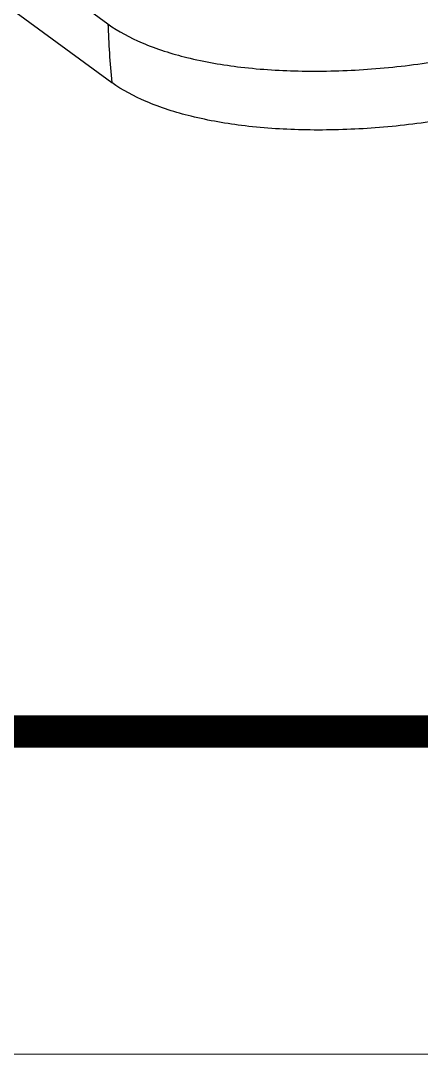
# Model space of a CAD drawing. Header units: millimetres. Extents: x 4911 to 5491, y 411 to 814.
# Drawn here: x 5068.51 to 5080.91, y 410.98 to 442.98 of the extents above; entities that cross this region are included whole.
import ezdxf

# ---------------------------------------------------------------- set-up
doc = ezdxf.new("R2010")
doc.units = ezdxf.units.MM
doc.layers.add('from', color=7, linetype='Continuous', lineweight=13)

# ---------------------------------------------------------------- blocks, each defined once
blk = doc.blocks.new('*u43')
at = {"color": 7, "linetype": 'Continuous'}
for p, q in [((-95.67546968280112, 77.27381066089993), (-20.09013743100058, 21.84267270309988)), ((-27.32125510720107, 29.61248203259993), (-20.26150181860066, 24.43598085249994))]:
    blk.add_line(p, q, dxfattribs=at)
blk.add_arc((17.29739547559984, 25.61557241869991), 37.5774161019, 181.7990720549994, 185.7623991648038, dxfattribs=at)
for points, start_tangent, end_tangent in [([(-20.26150181860066, 24.43598085249994), (-18.75135961370052, 23.59897145539992), (-16.76808059900031, 22.94885121109996), (-14.38115378040038, 22.52432665939989), (-11.67949178350045, 22.34934763799993), (-8.789638506000301, 22.4300930451999), (-5.821661883800516, 22.76339941259994), (-2.889538280600391, 23.33645331389994), (-0.1034752644009131, 24.12284290189996)], (0.8063953581550077, -0.5913768057220846), (0.9494386659955932, 0.3139525752601903)), ([(-0.06182362120034668, 21.48663676719991), (-2.791346783400513, 20.71699220919993), (-5.683786729200619, 20.15334974859991), (-8.625462831500045, 19.82498103829994), (-11.50257693110052, 19.74667228779992), (-14.19943456730107, 19.92331056939997), (-16.58836619910107, 20.34986883689999), (-18.57555881760072, 21.00260631619994), (-20.09013743100058, 21.84267270309988)], (-0.9494278352057345, -0.3139853272631574), (-0.8063953581552123, 0.5913768057218024))]:
    blk.add_spline(points, degree=3, dxfattribs=dict(at, start_tangent=start_tangent, end_tangent=end_tangent))

msp = doc.modelspace()

# ---------------------------------------------------------------- linework, layer by layer
at = {"layer": 'from'}
msp.add_lwpolyline([(4911.27107153728, 410.9788414373266), (5491.330205175146, 410.9788414373266), (5491.330205175146, 814.0677909374642), (4911.27107153728, 814.0677909374642)], close=True, dxfattribs=at)
at = {"layer": 'from', "const_width": 0.999674990080193}
msp.add_lwpolyline([(4921.267821438082, 420.9755913381295), (4921.267821438082, 804.0710410366673), (5481.333455274347, 804.0710410366673), (5481.333455274347, 420.9755913381295), (4921.267821438082, 420.9755913381295)], dxfattribs=at)

# ---------------------------------------------------------------- block references
at = {"xscale": 0.7, "yscale": 0.7, "zscale": 0.7}
msp.add_blockref('*u43', (5085.394733852706, 425.7731495479993), dxfattribs=at)

doc.saveas('drawing.dxf')
